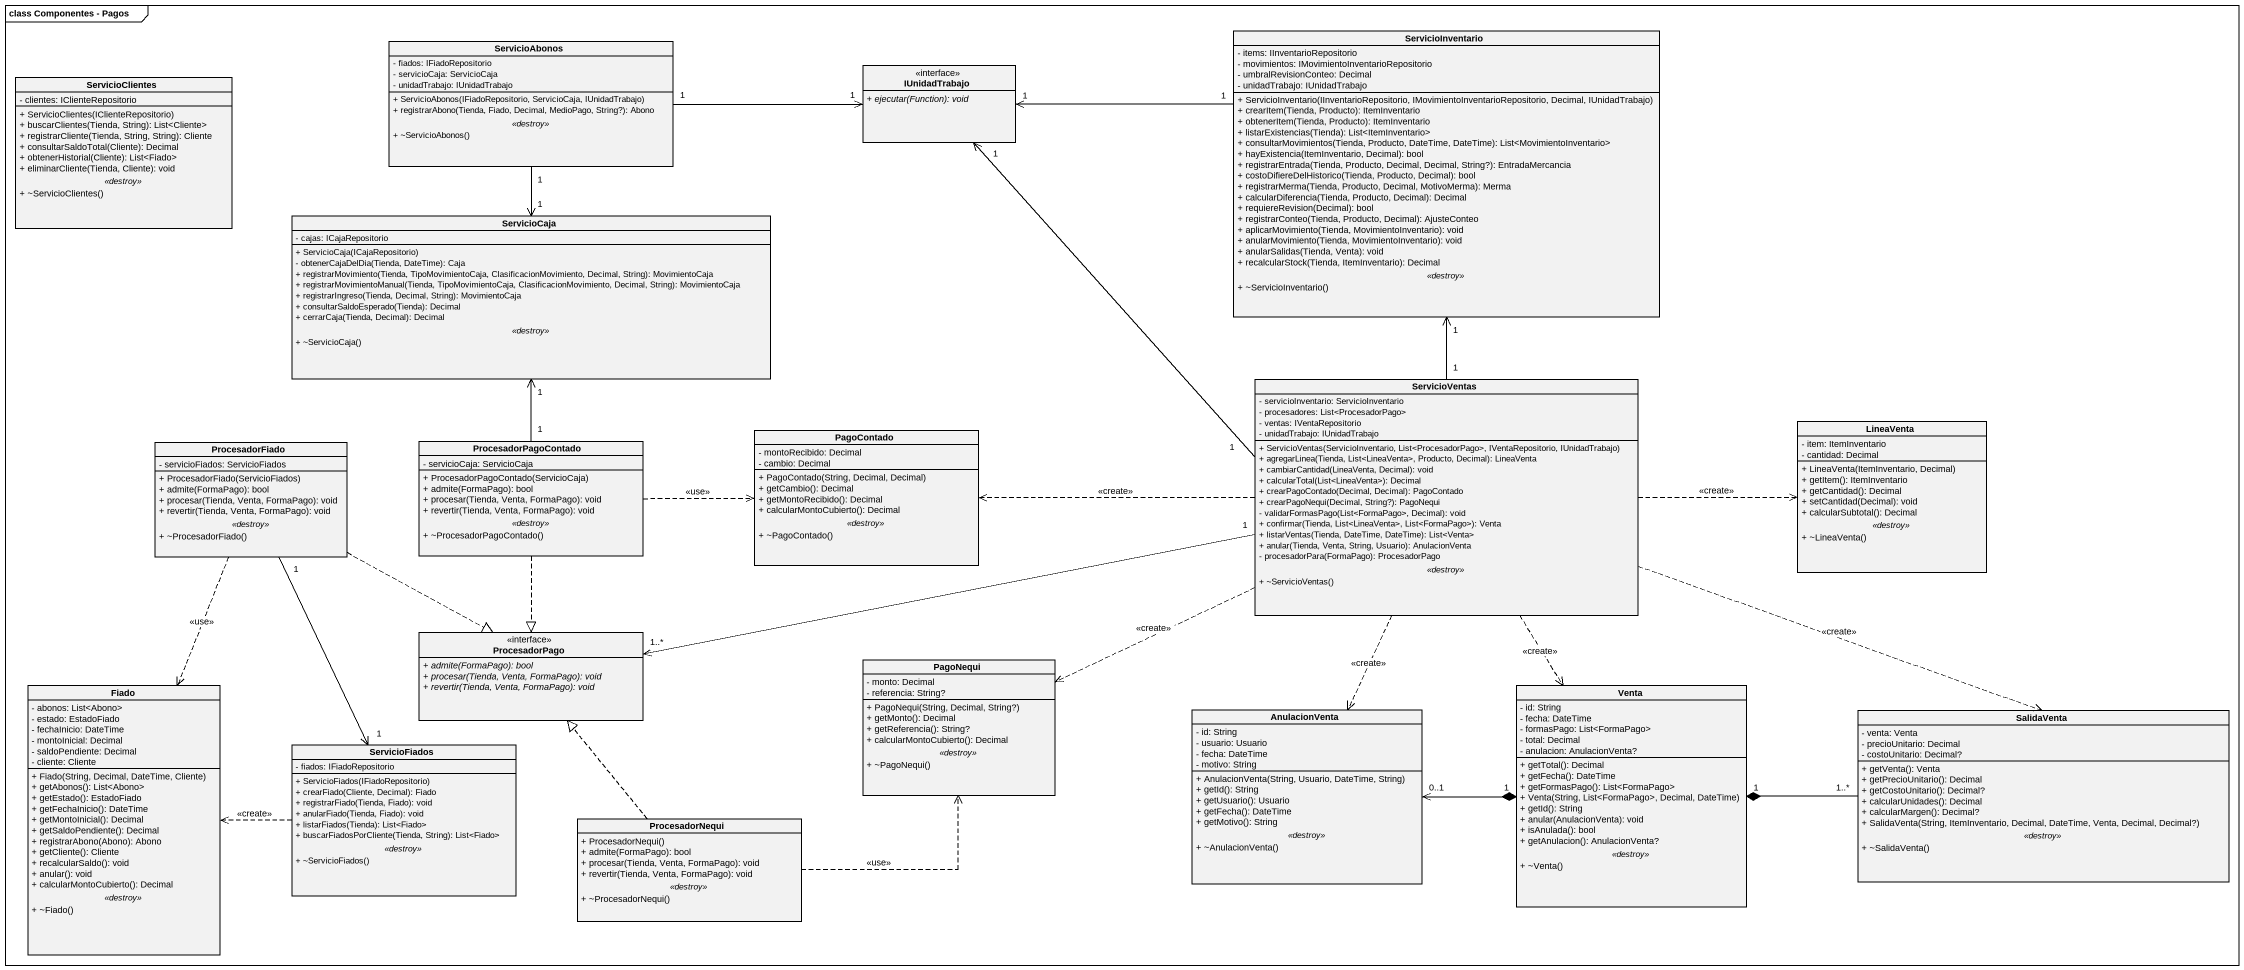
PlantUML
@startuml
mainframe class Componentes - Pagos
hide circle
hide empty members
skinparam classAttributeIconSize 0
class ServicioAbonos {
  - fiados: IFiadoRepositorio
  - servicioCaja: ServicioCaja
  - unidadTrabajo: IUnidadTrabajo
  --
  + ServicioAbonos(IFiadoRepositorio, ServicioCaja, IUnidadTrabajo)
  + registrarAbono(Tienda, Fiado, Decimal, MedioPago, String?): Abono
  .. <<destroy>> ..
  + ~ServicioAbonos()
}
interface IUnidadTrabajo {
  {abstract} + ejecutar(Function): void
}
class ServicioInventario {
  - items: IInventarioRepositorio
  - movimientos: IMovimientoInventarioRepositorio
  - umbralRevisionConteo: Decimal
  - unidadTrabajo: IUnidadTrabajo
  --
  + ServicioInventario(IInventarioRepositorio, IMovimientoInventarioRepositorio, Decimal, IUnidadTrabajo)
  + crearItem(Tienda, Producto): ItemInventario
  + obtenerItem(Tienda, Producto): ItemInventario
  + listarExistencias(Tienda): List<ItemInventario>
  + consultarMovimientos(Tienda, Producto, DateTime, DateTime): List<MovimientoInventario>
  + hayExistencia(ItemInventario, Decimal): bool
  + registrarEntrada(Tienda, Producto, Decimal, Decimal, String?): EntradaMercancia
  + costoDifiereDelHistorico(Tienda, Producto, Decimal): bool
  + registrarMerma(Tienda, Producto, Decimal, MotivoMerma): Merma
  + calcularDiferencia(Tienda, Producto, Decimal): Decimal
  + requiereRevision(Decimal): bool
  + registrarConteo(Tienda, Producto, Decimal): AjusteConteo
  + aplicarMovimiento(Tienda, MovimientoInventario): void
  + anularMovimiento(Tienda, MovimientoInventario): void
  + anularSalidas(Tienda, Venta): void
  + recalcularStock(Tienda, ItemInventario): Decimal
  .. <<destroy>> ..
  + ~ServicioInventario()
}
class ServicioClientes {
  - clientes: IClienteRepositorio
  --
  + ServicioClientes(IClienteRepositorio)
  + buscarClientes(Tienda, String): List<Cliente>
  + registrarCliente(Tienda, String, String): Cliente
  + consultarSaldoTotal(Cliente): Decimal
  + obtenerHistorial(Cliente): List<Fiado>
  + eliminarCliente(Tienda, Cliente): void
  .. <<destroy>> ..
  + ~ServicioClientes()
}
class ServicioCaja {
  - cajas: ICajaRepositorio
  --
  + ServicioCaja(ICajaRepositorio)
  - obtenerCajaDelDia(Tienda, DateTime): Caja
  + registrarMovimiento(Tienda, TipoMovimientoCaja, ClasificacionMovimiento, Decimal, String): MovimientoCaja
  + registrarMovimientoManual(Tienda, TipoMovimientoCaja, ClasificacionMovimiento, Decimal, String): MovimientoCaja
  + registrarIngreso(Tienda, Decimal, String): MovimientoCaja
  + consultarSaldoEsperado(Tienda): Decimal
  + cerrarCaja(Tienda, Decimal): Decimal
  .. <<destroy>> ..
  + ~ServicioCaja()
}
class ServicioVentas {
  - servicioInventario: ServicioInventario
  - procesadores: List<ProcesadorPago>
  - ventas: IVentaRepositorio
  - unidadTrabajo: IUnidadTrabajo
  --
  + ServicioVentas(ServicioInventario, List<ProcesadorPago>, IVentaRepositorio, IUnidadTrabajo)
  + agregarLinea(Tienda, List<LineaVenta>, Producto, Decimal): LineaVenta
  + cambiarCantidad(LineaVenta, Decimal): void
  + calcularTotal(List<LineaVenta>): Decimal
  + crearPagoContado(Decimal, Decimal): PagoContado
  + crearPagoNequi(Decimal, String?): PagoNequi
  - validarFormasPago(List<FormaPago>, Decimal): void
  + confirmar(Tienda, List<LineaVenta>, List<FormaPago>): Venta
  + listarVentas(Tienda, DateTime, DateTime): List<Venta>
  + anular(Tienda, Venta, String, Usuario): AnulacionVenta
  - procesadorPara(FormaPago): ProcesadorPago
  .. <<destroy>> ..
  + ~ServicioVentas()
}
class ProcesadorFiado {
  - servicioFiados: ServicioFiados
  --
  + ProcesadorFiado(ServicioFiados)
  + admite(FormaPago): bool
  + procesar(Tienda, Venta, FormaPago): void
  + revertir(Tienda, Venta, FormaPago): void
  .. <<destroy>> ..
  + ~ProcesadorFiado()
}
class ProcesadorPagoContado {
  - servicioCaja: ServicioCaja
  --
  + ProcesadorPagoContado(ServicioCaja)
  + admite(FormaPago): bool
  + procesar(Tienda, Venta, FormaPago): void
  + revertir(Tienda, Venta, FormaPago): void
  .. <<destroy>> ..
  + ~ProcesadorPagoContado()
}
class PagoContado {
  - montoRecibido: Decimal
  - cambio: Decimal
  --
  + PagoContado(String, Decimal, Decimal)
  + getCambio(): Decimal
  + getMontoRecibido(): Decimal
  + calcularMontoCubierto(): Decimal
  .. <<destroy>> ..
  + ~PagoContado()
}
class LineaVenta {
  - item: ItemInventario
  - cantidad: Decimal
  --
  + LineaVenta(ItemInventario, Decimal)
  + getItem(): ItemInventario
  + getCantidad(): Decimal
  + setCantidad(Decimal): void
  + calcularSubtotal(): Decimal
  .. <<destroy>> ..
  + ~LineaVenta()
}
interface ProcesadorPago {
  {abstract} + admite(FormaPago): bool
  {abstract} + procesar(Tienda, Venta, FormaPago): void
  {abstract} + revertir(Tienda, Venta, FormaPago): void
}
class Fiado {
  - abonos: List<Abono>
  - estado: EstadoFiado
  - fechaInicio: DateTime
  - montoInicial: Decimal
  - saldoPendiente: Decimal
  - cliente: Cliente
  --
  + Fiado(String, Decimal, DateTime, Cliente)
  + getAbonos(): List<Abono>
  + getEstado(): EstadoFiado
  + getFechaInicio(): DateTime
  + getMontoInicial(): Decimal
  + getSaldoPendiente(): Decimal
  + registrarAbono(Abono): Abono
  + getCliente(): Cliente
  + recalcularSaldo(): void
  + anular(): void
  + calcularMontoCubierto(): Decimal
  .. <<destroy>> ..
  + ~Fiado()
}
class PagoNequi {
  - monto: Decimal
  - referencia: String?
  --
  + PagoNequi(String, Decimal, String?)
  + getMonto(): Decimal
  + getReferencia(): String?
  + calcularMontoCubierto(): Decimal
  .. <<destroy>> ..
  + ~PagoNequi()
}
class Venta {
  - id: String
  - fecha: DateTime
  - formasPago: List<FormaPago>
  - total: Decimal
  - anulacion: AnulacionVenta?
  --
  + getTotal(): Decimal
  + getFecha(): DateTime
  + getFormasPago(): List<FormaPago>
  + Venta(String, List<FormaPago>, Decimal, DateTime)
  + getId(): String
  + anular(AnulacionVenta): void
  + isAnulada(): bool
  + getAnulacion(): AnulacionVenta?
  .. <<destroy>> ..
  + ~Venta()
}
class AnulacionVenta {
  - id: String
  - usuario: Usuario
  - fecha: DateTime
  - motivo: String
  --
  + AnulacionVenta(String, Usuario, DateTime, String)
  + getId(): String
  + getUsuario(): Usuario
  + getFecha(): DateTime
  + getMotivo(): String
  .. <<destroy>> ..
  + ~AnulacionVenta()
}
class SalidaVenta {
  - venta: Venta
  - precioUnitario: Decimal
  - costoUnitario: Decimal?
  --
  + getVenta(): Venta
  + getPrecioUnitario(): Decimal
  + getCostoUnitario(): Decimal?
  + calcularUnidades(): Decimal
  + calcularMargen(): Decimal?
  + SalidaVenta(String, ItemInventario, Decimal, DateTime, Venta, Decimal, Decimal?)
  .. <<destroy>> ..
  + ~SalidaVenta()
}
class ServicioFiados {
  - fiados: IFiadoRepositorio
  --
  + ServicioFiados(IFiadoRepositorio)
  + crearFiado(Cliente, Decimal): Fiado
  + registrarFiado(Tienda, Fiado): void
  + anularFiado(Tienda, Fiado): void
  + listarFiados(Tienda): List<Fiado>
  + buscarFiadosPorCliente(Tienda, String): List<Fiado>
  .. <<destroy>> ..
  + ~ServicioFiados()
}
class ProcesadorNequi {
  + ProcesadorNequi()
  + admite(FormaPago): bool
  + procesar(Tienda, Venta, FormaPago): void
  + revertir(Tienda, Venta, FormaPago): void
  .. <<destroy>> ..
  + ~ProcesadorNequi()
}
ServicioAbonos "1" -right-> "1" IUnidadTrabajo
ServicioAbonos "1" --> "1" ServicioCaja
ServicioInventario "1" -left-> "1" IUnidadTrabajo
ServicioVentas "1" -up-> "1" IUnidadTrabajo
ServicioVentas "1" -up-> "1" ServicioInventario
ServicioVentas .left.> PagoContado : <<create>>
ServicioVentas .right.> LineaVenta : <<create>>
ServicioVentas "1" -left-> "1..*" ProcesadorPago
ServicioVentas .left.> PagoNequi : <<create>>
ServicioVentas ..> Venta : <<create>>
ServicioVentas ..> AnulacionVenta : <<create>>
ServicioVentas .right.> SalidaVenta : <<create>>
ProcesadorFiado ..|> ProcesadorPago
ProcesadorFiado ..> Fiado : <<use>>
ProcesadorFiado "1" --> "1" ServicioFiados
ProcesadorPagoContado "1" -up-> "1" ServicioCaja
ProcesadorPagoContado .right.> PagoContado : <<use>>
ProcesadorPagoContado ..|> ProcesadorPago
AnulacionVenta "0..1" <-right-* "1" Venta
SalidaVenta "1..*" -left-* "1" Venta
ServicioFiados .left.> Fiado : <<create>>
ProcesadorNequi .up.|> ProcesadorPago
ProcesadorNequi .right.> PagoNequi : <<use>>
@enduml
